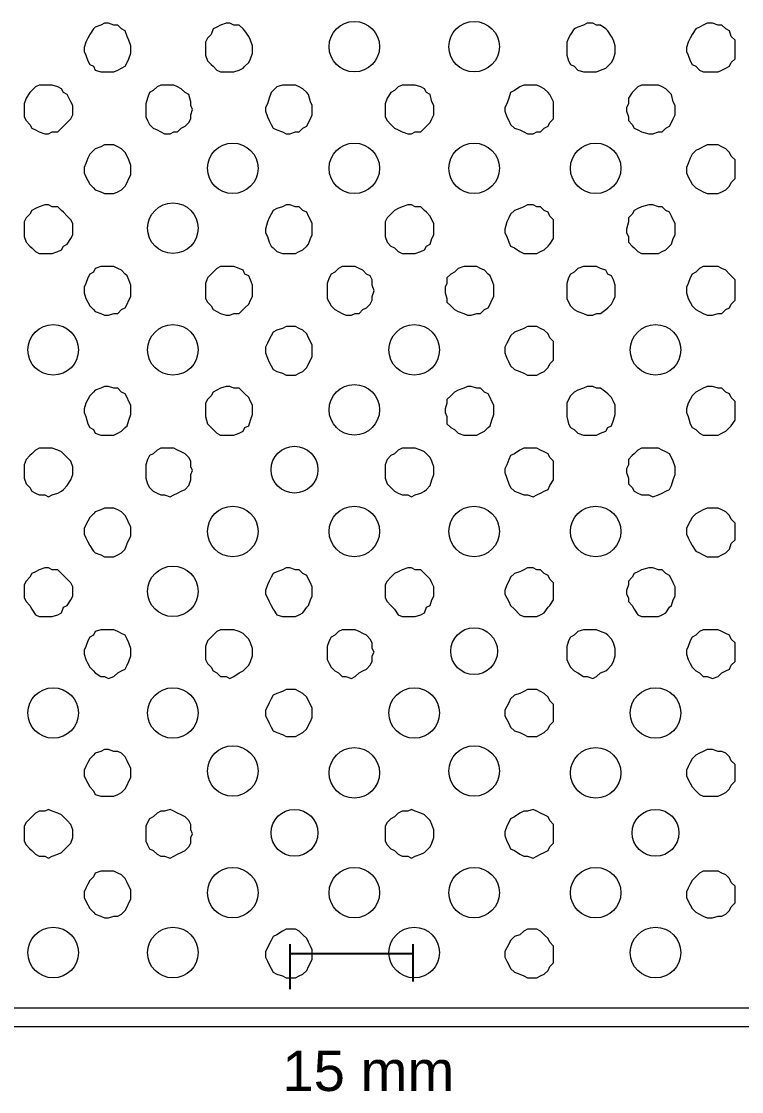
# Model space of a CAD drawing. Header units: inches. Extents: x 0.13 to 4.47, y 0.19 to 3.07.
# Drawn here: x 3.7311 to 3.9099, y 0.9907 to 1.2562 of the extents above; entities that cross this region are included whole.
import ezdxf

# ---------------------------------------------------------------- set-up
doc = ezdxf.new("R2010")
doc.units = ezdxf.units.IN
doc.header["$MEASUREMENT"] = 0
for name, color, linetype in [('PDF_0', 7, 'Continuous'), ('PDF_PDF5_PDF12_PDF11_PROYECCION 2', 7, 'Continuous'), ('PDF_Texto', 7, 'Continuous')]:
    doc.layers.add(name, color=color, linetype=linetype)
doc.styles.add('PDF Arial', font='arial.ttf')

msp = doc.modelspace()

# ---------------------------------------------------------------- linework, layer by layer
at = {"layer": 'PDF_0', "lineweight": 25}
for points in [[(3.79771, 1.02725), (3.79771, 1.02493), (3.82836, 1.02493)], [(3.82836, 1.01796), (3.82836, 1.02493), (3.82836, 1.02725)], [(3.79771, 1.02493), (3.79771, 1.01611)]]:
    msp.add_lwpolyline(points, dxfattribs=at)
at = {"layer": 'PDF_PDF5_PDF12_PDF11_PROYECCION 2', "lineweight": 5}
for points in [[(3.75823, 1.24924), (3.75823, 1.25016), (3.75777, 1.25156), (3.75731, 1.25249), (3.75684, 1.25388), (3.75591, 1.25434), (3.75498, 1.25527), (3.75405, 1.25527), (3.75266, 1.25574), (3.75173, 1.25574), (3.7508, 1.25527), (3.74941, 1.25481), (3.74895, 1.25434), (3.74802, 1.25295), (3.74755, 1.25202), (3.74709, 1.25109), (3.74662, 1.2497), (3.74662, 1.24877), (3.74709, 1.24784), (3.74755, 1.24645), (3.74802, 1.24552), (3.74895, 1.24506), (3.74941, 1.24413), (3.7508, 1.24366), (3.75173, 1.24366), (3.75266, 1.24366), (3.75405, 1.24366), (3.75498, 1.24413), (3.75591, 1.24459), (3.75684, 1.24506), (3.75731, 1.24599), (3.75777, 1.24691), (3.75823, 1.24831)], [(3.78842, 1.24924), (3.78842, 1.25016), (3.78796, 1.25156), (3.78749, 1.25249), (3.78656, 1.25388), (3.7861, 1.25434), (3.78517, 1.25527), (3.78378, 1.25527), (3.78285, 1.25574), (3.78192, 1.25574), (3.78053, 1.25527), (3.7796, 1.25481), (3.77867, 1.25434), (3.7782, 1.25295), (3.77727, 1.25202), (3.77681, 1.25109), (3.77681, 1.2497), (3.77681, 1.24877), (3.77681, 1.24784), (3.77727, 1.24645), (3.7782, 1.24552), (3.77867, 1.24506), (3.7796, 1.24413), (3.78053, 1.24366), (3.78192, 1.24366), (3.78285, 1.24366), (3.78378, 1.24366), (3.78517, 1.24413), (3.7861, 1.24459), (3.78656, 1.24506), (3.78749, 1.24599), (3.78796, 1.24691), (3.78842, 1.24831)], [(3.87851, 1.24924), (3.87851, 1.25016), (3.87805, 1.25156), (3.87759, 1.25249), (3.87666, 1.25388), (3.87619, 1.25434), (3.8748, 1.25527), (3.87387, 1.25527), (3.87294, 1.25574), (3.87155, 1.25574), (3.87062, 1.25527), (3.86923, 1.25481), (3.8683, 1.25434), (3.86737, 1.25295), (3.8669, 1.25202), (3.86644, 1.25109), (3.86644, 1.2497), (3.86644, 1.24877), (3.86644, 1.24784), (3.8669, 1.24645), (3.86737, 1.24552), (3.8683, 1.24506), (3.86923, 1.24413), (3.87062, 1.24366), (3.87155, 1.24366), (3.87294, 1.24366), (3.87387, 1.24366), (3.8748, 1.24413), (3.87619, 1.24459), (3.87666, 1.24506), (3.87759, 1.24599), (3.87805, 1.24691), (3.87851, 1.24831)], [(3.90824, 1.24924), (3.90824, 1.25016), (3.90824, 1.25156), (3.90731, 1.25249), (3.90684, 1.25388), (3.90591, 1.25434), (3.90498, 1.25527), (3.90406, 1.25527), (3.90266, 1.25574), (3.90127, 1.25574), (3.90034, 1.25527), (3.89941, 1.25481), (3.89848, 1.25434), (3.89755, 1.25295), (3.89709, 1.25202), (3.89663, 1.25109), (3.89616, 1.2497), (3.89616, 1.24877), (3.89663, 1.24784), (3.89709, 1.24645), (3.89755, 1.24552), (3.89848, 1.24506), (3.89941, 1.24413), (3.90034, 1.24366), (3.90127, 1.24366), (3.90266, 1.24366), (3.90406, 1.24366), (3.90498, 1.24413), (3.90591, 1.24459), (3.90684, 1.24506), (3.90731, 1.24599), (3.90824, 1.24691), (3.90824, 1.24831)], [(3.74384, 1.23438), (3.74384, 1.2353), (3.74337, 1.23623), (3.74244, 1.23809), (3.74152, 1.23855), (3.74105, 1.23948), (3.74012, 1.23995), (3.73873, 1.24041), (3.7378, 1.24041), (3.73687, 1.24041), (3.73548, 1.24041), (3.73455, 1.23995), (3.73362, 1.23902), (3.73316, 1.23855), (3.73223, 1.23716), (3.73176, 1.23577), (3.73176, 1.23484), (3.73176, 1.23391), (3.73176, 1.23252), (3.73223, 1.23159), (3.73316, 1.23066), (3.73362, 1.22973), (3.73455, 1.22927), (3.73548, 1.2288), (3.73687, 1.22834), (3.7378, 1.22834), (3.73873, 1.2288), (3.74012, 1.2288), (3.74105, 1.22973), (3.74152, 1.2302), (3.74244, 1.23112), (3.74337, 1.23205), (3.74384, 1.23298)], [(3.77356, 1.23438), (3.7731, 1.2353), (3.7731, 1.23623), (3.77263, 1.23809), (3.7717, 1.23855), (3.77077, 1.23948), (3.76984, 1.23995), (3.76892, 1.24041), (3.76799, 1.24041), (3.76659, 1.24041), (3.76566, 1.24041), (3.76474, 1.23995), (3.76381, 1.23902), (3.76288, 1.23855), (3.76241, 1.23716), (3.76195, 1.23577), (3.76195, 1.23484), (3.76195, 1.23391), (3.76195, 1.23252), (3.76241, 1.23159), (3.76288, 1.23066), (3.76381, 1.22973), (3.76474, 1.22927), (3.76566, 1.2288), (3.76659, 1.22834), (3.76799, 1.22834), (3.76892, 1.2288), (3.76984, 1.2288), (3.77077, 1.22973), (3.7717, 1.2302), (3.77263, 1.23112), (3.7731, 1.23205), (3.7731, 1.23298)], [(3.80328, 1.23438), (3.80328, 1.2353), (3.80282, 1.23623), (3.80235, 1.23809), (3.80189, 1.23855), (3.80096, 1.23948), (3.80003, 1.23995), (3.7991, 1.24041), (3.79771, 1.24041), (3.79678, 1.24041), (3.79585, 1.24041), (3.79446, 1.23995), (3.79353, 1.23902), (3.79306, 1.23855), (3.7926, 1.23716), (3.79214, 1.23577), (3.79167, 1.23484), (3.79167, 1.23391), (3.79214, 1.23252), (3.7926, 1.23159), (3.79306, 1.23066), (3.79353, 1.22973), (3.79446, 1.22927), (3.79585, 1.2288), (3.79678, 1.22834), (3.79771, 1.22834), (3.7991, 1.2288), (3.80003, 1.2288), (3.80096, 1.22973), (3.80189, 1.2302), (3.80235, 1.23112), (3.80282, 1.23205), (3.80328, 1.23298)], [(3.83347, 1.23438), (3.83347, 1.2353), (3.833, 1.23623), (3.83254, 1.23809), (3.83161, 1.23855), (3.83115, 1.23948), (3.83022, 1.23995), (3.82882, 1.24041), (3.82789, 1.24041), (3.82697, 1.24041), (3.82557, 1.24041), (3.82464, 1.23995), (3.82371, 1.23902), (3.82279, 1.23855), (3.82186, 1.23716), (3.82139, 1.23577), (3.82139, 1.23484), (3.82139, 1.23391), (3.82139, 1.23252), (3.82186, 1.23159), (3.82279, 1.23066), (3.82371, 1.22973), (3.82464, 1.22927), (3.82557, 1.2288), (3.82697, 1.22834), (3.82789, 1.22834), (3.82882, 1.2288), (3.83022, 1.2288), (3.83115, 1.22973), (3.83161, 1.2302), (3.83254, 1.23112), (3.833, 1.23205), (3.83347, 1.23298)], [(3.86319, 1.23438), (3.86319, 1.2353), (3.86319, 1.23623), (3.86226, 1.23809), (3.8618, 1.23855), (3.86087, 1.23948), (3.85994, 1.23995), (3.85901, 1.24041), (3.85808, 1.24041), (3.85669, 1.24041), (3.85576, 1.24041), (3.85483, 1.23995), (3.85344, 1.23902), (3.85251, 1.23855), (3.85204, 1.23716), (3.85158, 1.23577), (3.85111, 1.23484), (3.85111, 1.23391), (3.85158, 1.23252), (3.85204, 1.23159), (3.85251, 1.23066), (3.85344, 1.22973), (3.85483, 1.22927), (3.85576, 1.2288), (3.85669, 1.22834), (3.85808, 1.22834), (3.85901, 1.2288), (3.85994, 1.2288), (3.86087, 1.22973), (3.8618, 1.2302), (3.86226, 1.23112), (3.86319, 1.23205), (3.86319, 1.23298)], [(3.89337, 1.23438), (3.89337, 1.2353), (3.89291, 1.23623), (3.89245, 1.23809), (3.89198, 1.23855), (3.89105, 1.23948), (3.89012, 1.23995), (3.8892, 1.24041), (3.8878, 1.24041), (3.88687, 1.24041), (3.88502, 1.24041), (3.88409, 1.23995), (3.88316, 1.23902), (3.88269, 1.23855), (3.88176, 1.23716), (3.88176, 1.23577), (3.8813, 1.23484), (3.8813, 1.23391), (3.88176, 1.23252), (3.88176, 1.23159), (3.88269, 1.23066), (3.88316, 1.22973), (3.88409, 1.22927), (3.88502, 1.2288), (3.88687, 1.22834), (3.8878, 1.22834), (3.8892, 1.2288), (3.89012, 1.2288), (3.89105, 1.22973), (3.89198, 1.2302), (3.89245, 1.23112), (3.89291, 1.23205), (3.89337, 1.23298)], [(3.75823, 1.21905), (3.75823, 1.22044), (3.75777, 1.22184), (3.75731, 1.22277), (3.75684, 1.22369), (3.75591, 1.22462), (3.75498, 1.22509), (3.75405, 1.22555), (3.75266, 1.22555), (3.75173, 1.22555), (3.7508, 1.22509), (3.74941, 1.22462), (3.74895, 1.22416), (3.74802, 1.22323), (3.74755, 1.2223), (3.74709, 1.22091), (3.74662, 1.21998), (3.74662, 1.21859), (3.74709, 1.21766), (3.74755, 1.21673), (3.74802, 1.2158), (3.74895, 1.21487), (3.74941, 1.21441), (3.7508, 1.21394), (3.75173, 1.21348), (3.75266, 1.21348), (3.75405, 1.21348), (3.75498, 1.21394), (3.75591, 1.21441), (3.75684, 1.21533), (3.75731, 1.21626), (3.75777, 1.21719), (3.75823, 1.21812)], [(3.90824, 1.21905), (3.90824, 1.22044), (3.90824, 1.22184), (3.90731, 1.22277), (3.90684, 1.22369), (3.90591, 1.22462), (3.90498, 1.22509), (3.90406, 1.22555), (3.90266, 1.22555), (3.90127, 1.22555), (3.90034, 1.22509), (3.89941, 1.22462), (3.89848, 1.22416), (3.89755, 1.22323), (3.89709, 1.2223), (3.89663, 1.22091), (3.89616, 1.21998), (3.89616, 1.21859), (3.89663, 1.21766), (3.89709, 1.21673), (3.89755, 1.2158), (3.89848, 1.21487), (3.89941, 1.21441), (3.90034, 1.21394), (3.90127, 1.21348), (3.90266, 1.21348), (3.90406, 1.21348), (3.90498, 1.21394), (3.90591, 1.21441), (3.90684, 1.21533), (3.90731, 1.21626), (3.90824, 1.21719), (3.90824, 1.21812)], [(3.74384, 1.20419), (3.74384, 1.20605), (3.74337, 1.20698), (3.74244, 1.2079), (3.74152, 1.20883), (3.74105, 1.2093), (3.74012, 1.21023), (3.73873, 1.21023), (3.7378, 1.21069), (3.73687, 1.21069), (3.73548, 1.21023), (3.73455, 1.20976), (3.73362, 1.2093), (3.73316, 1.20837), (3.73223, 1.20744), (3.73176, 1.20651), (3.73176, 1.20465), (3.73176, 1.20372), (3.73176, 1.2028), (3.73223, 1.2014), (3.73316, 1.20047), (3.73362, 1.20001), (3.73455, 1.19908), (3.73548, 1.19862), (3.73687, 1.19862), (3.7378, 1.19862), (3.73873, 1.19862), (3.74012, 1.19908), (3.74105, 1.19955), (3.74152, 1.20047), (3.74244, 1.20094), (3.74337, 1.20233), (3.74384, 1.20326)], [(3.80328, 1.20419), (3.80328, 1.20605), (3.80282, 1.20698), (3.80235, 1.2079), (3.80189, 1.20883), (3.80096, 1.2093), (3.80003, 1.21023), (3.7991, 1.21023), (3.79771, 1.21069), (3.79678, 1.21069), (3.79585, 1.21023), (3.79446, 1.20976), (3.79353, 1.2093), (3.79306, 1.20837), (3.7926, 1.20744), (3.79214, 1.20651), (3.79167, 1.20465), (3.79167, 1.20372), (3.79214, 1.2028), (3.7926, 1.2014), (3.79306, 1.20047), (3.79353, 1.20001), (3.79446, 1.19908), (3.79585, 1.19862), (3.79678, 1.19862), (3.79771, 1.19862), (3.7991, 1.19862), (3.80003, 1.19908), (3.80096, 1.19955), (3.80189, 1.20047), (3.80235, 1.20094), (3.80282, 1.20233), (3.80328, 1.20326)], [(3.83347, 1.20419), (3.83347, 1.20605), (3.833, 1.20698), (3.83254, 1.2079), (3.83161, 1.20883), (3.83115, 1.2093), (3.83022, 1.21023), (3.82882, 1.21023), (3.82789, 1.21069), (3.82697, 1.21069), (3.82557, 1.21023), (3.82464, 1.20976), (3.82371, 1.2093), (3.82279, 1.20837), (3.82186, 1.20744), (3.82139, 1.20651), (3.82139, 1.20465), (3.82139, 1.20372), (3.82139, 1.2028), (3.82186, 1.2014), (3.82279, 1.20047), (3.82371, 1.20001), (3.82464, 1.19908), (3.82557, 1.19862), (3.82697, 1.19862), (3.82789, 1.19862), (3.82882, 1.19862), (3.83022, 1.19908), (3.83115, 1.19955), (3.83161, 1.20047), (3.83254, 1.20094), (3.833, 1.20233), (3.83347, 1.20326)], [(3.86319, 1.20419), (3.86319, 1.20605), (3.86319, 1.20698), (3.86226, 1.2079), (3.8618, 1.20883), (3.86087, 1.2093), (3.85994, 1.21023), (3.85901, 1.21023), (3.85808, 1.21069), (3.85669, 1.21069), (3.85576, 1.21023), (3.85483, 1.20976), (3.85344, 1.2093), (3.85251, 1.20837), (3.85204, 1.20744), (3.85158, 1.20651), (3.85111, 1.20465), (3.85111, 1.20372), (3.85158, 1.2028), (3.85204, 1.2014), (3.85251, 1.20047), (3.85344, 1.20001), (3.85483, 1.19908), (3.85576, 1.19862), (3.85669, 1.19862), (3.85808, 1.19862), (3.85901, 1.19862), (3.85994, 1.19908), (3.86087, 1.19955), (3.8618, 1.20047), (3.86226, 1.20094), (3.86319, 1.20233), (3.86319, 1.20326)], [(3.89337, 1.20419), (3.89337, 1.20605), (3.89291, 1.20698), (3.89245, 1.2079), (3.89198, 1.20883), (3.89105, 1.2093), (3.89012, 1.21023), (3.8892, 1.21023), (3.8878, 1.21069), (3.88687, 1.21069), (3.88502, 1.21023), (3.88409, 1.20976), (3.88316, 1.2093), (3.88269, 1.20837), (3.88176, 1.20744), (3.88176, 1.20651), (3.8813, 1.20465), (3.8813, 1.20372), (3.88176, 1.2028), (3.88176, 1.2014), (3.88269, 1.20047), (3.88316, 1.20001), (3.88409, 1.19908), (3.88502, 1.19862), (3.88687, 1.19862), (3.8878, 1.19862), (3.8892, 1.19862), (3.89012, 1.19908), (3.89105, 1.19955), (3.89198, 1.20047), (3.89245, 1.20094), (3.89291, 1.20233), (3.89337, 1.20326)], [(3.75823, 1.18933), (3.75823, 1.19072), (3.75777, 1.19211), (3.75731, 1.19304), (3.75684, 1.19351), (3.75591, 1.19444), (3.75498, 1.1949), (3.75405, 1.19537), (3.75266, 1.19537), (3.75173, 1.19537), (3.7508, 1.19537), (3.74941, 1.1949), (3.74895, 1.19397), (3.74802, 1.19351), (3.74755, 1.19258), (3.74709, 1.19119), (3.74662, 1.19026), (3.74662, 1.18886), (3.74709, 1.18747), (3.74755, 1.18654), (3.74802, 1.18561), (3.74895, 1.18468), (3.74941, 1.18422), (3.7508, 1.18376), (3.75173, 1.18329), (3.75266, 1.18329), (3.75405, 1.18376), (3.75498, 1.18376), (3.75591, 1.18468), (3.75684, 1.18515), (3.75731, 1.18608), (3.75777, 1.18701), (3.75823, 1.18794)], [(3.78842, 1.18933), (3.78842, 1.19072), (3.78796, 1.19211), (3.78749, 1.19304), (3.78656, 1.19351), (3.7861, 1.19444), (3.78517, 1.1949), (3.78378, 1.19537), (3.78285, 1.19537), (3.78192, 1.19537), (3.78053, 1.19537), (3.7796, 1.1949), (3.77867, 1.19397), (3.7782, 1.19351), (3.77727, 1.19258), (3.77681, 1.19119), (3.77681, 1.19026), (3.77681, 1.18886), (3.77681, 1.18747), (3.77727, 1.18654), (3.7782, 1.18561), (3.77867, 1.18468), (3.7796, 1.18422), (3.78053, 1.18376), (3.78192, 1.18329), (3.78285, 1.18329), (3.78378, 1.18376), (3.78517, 1.18376), (3.7861, 1.18468), (3.78656, 1.18515), (3.78749, 1.18608), (3.78796, 1.18701), (3.78842, 1.18794)], [(3.81861, 1.18933), (3.81814, 1.19072), (3.81814, 1.19211), (3.81768, 1.19304), (3.81675, 1.19351), (3.81582, 1.19444), (3.81489, 1.1949), (3.81396, 1.19537), (3.81303, 1.19537), (3.81164, 1.19537), (3.81071, 1.19537), (3.80978, 1.1949), (3.80885, 1.19397), (3.80793, 1.19351), (3.80746, 1.19258), (3.807, 1.19119), (3.807, 1.19026), (3.807, 1.18886), (3.807, 1.18747), (3.80746, 1.18654), (3.80793, 1.18561), (3.80885, 1.18468), (3.80978, 1.18422), (3.81071, 1.18376), (3.81164, 1.18329), (3.81303, 1.18329), (3.81396, 1.18376), (3.81489, 1.18376), (3.81582, 1.18468), (3.81675, 1.18515), (3.81768, 1.18608), (3.81814, 1.18701), (3.81814, 1.18794)], [(3.84833, 1.18933), (3.84833, 1.19072), (3.84786, 1.19211), (3.8474, 1.19304), (3.84693, 1.19351), (3.84601, 1.19444), (3.84508, 1.1949), (3.84415, 1.19537), (3.84276, 1.19537), (3.84183, 1.19537), (3.8409, 1.19537), (3.8395, 1.1949), (3.83858, 1.19397), (3.83765, 1.19351), (3.83672, 1.19258), (3.83672, 1.19119), (3.83625, 1.19026), (3.83625, 1.18886), (3.83672, 1.18747), (3.83672, 1.18654), (3.83765, 1.18561), (3.83858, 1.18468), (3.8395, 1.18422), (3.8409, 1.18376), (3.84183, 1.18329), (3.84276, 1.18329), (3.84415, 1.18376), (3.84508, 1.18376), (3.84601, 1.18468), (3.84693, 1.18515), (3.8474, 1.18608), (3.84786, 1.18701), (3.84833, 1.18794)], [(3.87851, 1.18933), (3.87851, 1.19072), (3.87805, 1.19211), (3.87759, 1.19304), (3.87666, 1.19351), (3.87619, 1.19444), (3.8748, 1.1949), (3.87387, 1.19537), (3.87294, 1.19537), (3.87155, 1.19537), (3.87062, 1.19537), (3.86923, 1.1949), (3.8683, 1.19397), (3.86737, 1.19351), (3.8669, 1.19258), (3.86644, 1.19119), (3.86644, 1.19026), (3.86644, 1.18886), (3.86644, 1.18747), (3.8669, 1.18654), (3.86737, 1.18561), (3.8683, 1.18468), (3.86923, 1.18422), (3.87062, 1.18376), (3.87155, 1.18329), (3.87294, 1.18329), (3.87387, 1.18376), (3.8748, 1.18376), (3.87619, 1.18468), (3.87666, 1.18515), (3.87759, 1.18608), (3.87805, 1.18701), (3.87851, 1.18794)], [(3.90824, 1.18933), (3.90824, 1.19072), (3.90824, 1.19211), (3.90731, 1.19304), (3.90684, 1.19351), (3.90591, 1.19444), (3.90498, 1.1949), (3.90406, 1.19537), (3.90266, 1.19537), (3.90127, 1.19537), (3.90034, 1.19537), (3.89941, 1.1949), (3.89848, 1.19397), (3.89755, 1.19351), (3.89709, 1.19258), (3.89663, 1.19119), (3.89616, 1.19026), (3.89616, 1.18886), (3.89663, 1.18747), (3.89709, 1.18654), (3.89755, 1.18561), (3.89848, 1.18468), (3.89941, 1.18422), (3.90034, 1.18376), (3.90127, 1.18329), (3.90266, 1.18329), (3.90406, 1.18376), (3.90498, 1.18376), (3.90591, 1.18468), (3.90684, 1.18515), (3.90731, 1.18608), (3.90824, 1.18701), (3.90824, 1.18794)], [(3.80328, 1.17493), (3.80328, 1.17586), (3.80282, 1.17679), (3.80235, 1.17772), (3.80189, 1.17865), (3.80096, 1.17958), (3.80003, 1.18004), (3.7991, 1.1805), (3.79771, 1.1805), (3.79678, 1.1805), (3.79585, 1.18004), (3.79446, 1.17958), (3.79353, 1.17911), (3.79306, 1.17818), (3.7926, 1.17725), (3.79214, 1.17633), (3.79167, 1.1754), (3.79167, 1.174), (3.79214, 1.17261), (3.7926, 1.17168), (3.79306, 1.17075), (3.79353, 1.16982), (3.79446, 1.16936), (3.79585, 1.16889), (3.79678, 1.16843), (3.79771, 1.16843), (3.7991, 1.16843), (3.80003, 1.16889), (3.80096, 1.16936), (3.80189, 1.17029), (3.80235, 1.17122), (3.80282, 1.17215), (3.80328, 1.17307)], [(3.86319, 1.17493), (3.86319, 1.17586), (3.86319, 1.17679), (3.86226, 1.17772), (3.8618, 1.17865), (3.86087, 1.17958), (3.85994, 1.18004), (3.85901, 1.1805), (3.85808, 1.1805), (3.85669, 1.1805), (3.85576, 1.18004), (3.85483, 1.17958), (3.85344, 1.17911), (3.85251, 1.17818), (3.85204, 1.17725), (3.85158, 1.17633), (3.85111, 1.1754), (3.85111, 1.174), (3.85158, 1.17261), (3.85204, 1.17168), (3.85251, 1.17075), (3.85344, 1.16982), (3.85483, 1.16936), (3.85576, 1.16889), (3.85669, 1.16843), (3.85808, 1.16843), (3.85901, 1.16843), (3.85994, 1.16889), (3.86087, 1.16936), (3.8618, 1.17029), (3.86226, 1.17122), (3.86319, 1.17215), (3.86319, 1.17307)], [(3.75823, 1.15961), (3.75823, 1.161), (3.75777, 1.16193), (3.75731, 1.16286), (3.75684, 1.16379), (3.75591, 1.16425), (3.75498, 1.16518), (3.75405, 1.16518), (3.75266, 1.16564), (3.75173, 1.16564), (3.7508, 1.16518), (3.74941, 1.16472), (3.74895, 1.16425), (3.74802, 1.16332), (3.74755, 1.16239), (3.74709, 1.16146), (3.74662, 1.16007), (3.74662, 1.15914), (3.74709, 1.15821), (3.74755, 1.15636), (3.74802, 1.15543), (3.74895, 1.15496), (3.74941, 1.15403), (3.7508, 1.15357), (3.75173, 1.15357), (3.75266, 1.15357), (3.75405, 1.15357), (3.75498, 1.15403), (3.75591, 1.1545), (3.75684, 1.15543), (3.75731, 1.15589), (3.75777, 1.15728), (3.75823, 1.15868)], [(3.78842, 1.15961), (3.78842, 1.161), (3.78796, 1.16193), (3.78749, 1.16286), (3.78656, 1.16379), (3.7861, 1.16425), (3.78517, 1.16518), (3.78378, 1.16518), (3.78285, 1.16564), (3.78192, 1.16564), (3.78053, 1.16518), (3.7796, 1.16472), (3.77867, 1.16425), (3.7782, 1.16332), (3.77727, 1.16239), (3.77681, 1.16146), (3.77681, 1.16007), (3.77681, 1.15914), (3.77681, 1.15821), (3.77727, 1.15636), (3.7782, 1.15543), (3.77867, 1.15496), (3.7796, 1.15403), (3.78053, 1.15357), (3.78192, 1.15357), (3.78285, 1.15357), (3.78378, 1.15357), (3.78517, 1.15403), (3.7861, 1.1545), (3.78656, 1.15543), (3.78749, 1.15589), (3.78796, 1.15728), (3.78842, 1.15868)], [(3.84833, 1.15961), (3.84833, 1.161), (3.84786, 1.16193), (3.8474, 1.16286), (3.84693, 1.16379), (3.84601, 1.16425), (3.84508, 1.16518), (3.84415, 1.16518), (3.84276, 1.16564), (3.84183, 1.16564), (3.8409, 1.16518), (3.8395, 1.16472), (3.83858, 1.16425), (3.83765, 1.16332), (3.83672, 1.16239), (3.83672, 1.16146), (3.83625, 1.16007), (3.83625, 1.15914), (3.83672, 1.15821), (3.83672, 1.15636), (3.83765, 1.15543), (3.83858, 1.15496), (3.8395, 1.15403), (3.8409, 1.15357), (3.84183, 1.15357), (3.84276, 1.15357), (3.84415, 1.15357), (3.84508, 1.15403), (3.84601, 1.1545), (3.84693, 1.15543), (3.8474, 1.15589), (3.84786, 1.15728), (3.84833, 1.15868)], [(3.87851, 1.15961), (3.87851, 1.161), (3.87805, 1.16193), (3.87759, 1.16286), (3.87666, 1.16379), (3.87619, 1.16425), (3.8748, 1.16518), (3.87387, 1.16518), (3.87294, 1.16564), (3.87155, 1.16564), (3.87062, 1.16518), (3.86923, 1.16472), (3.8683, 1.16425), (3.86737, 1.16332), (3.8669, 1.16239), (3.86644, 1.16146), (3.86644, 1.16007), (3.86644, 1.15914), (3.86644, 1.15821), (3.8669, 1.15636), (3.86737, 1.15543), (3.8683, 1.15496), (3.86923, 1.15403), (3.87062, 1.15357), (3.87155, 1.15357), (3.87294, 1.15357), (3.87387, 1.15357), (3.8748, 1.15403), (3.87619, 1.1545), (3.87666, 1.15543), (3.87759, 1.15589), (3.87805, 1.15728), (3.87851, 1.15868)], [(3.90824, 1.15961), (3.90824, 1.161), (3.90824, 1.16193), (3.90731, 1.16286), (3.90684, 1.16379), (3.90591, 1.16425), (3.90498, 1.16518), (3.90406, 1.16518), (3.90266, 1.16564), (3.90127, 1.16564), (3.90034, 1.16518), (3.89941, 1.16472), (3.89848, 1.16425), (3.89755, 1.16332), (3.89709, 1.16239), (3.89663, 1.16146), (3.89616, 1.16007), (3.89616, 1.15914), (3.89663, 1.15821), (3.89709, 1.15636), (3.89755, 1.15543), (3.89848, 1.15496), (3.89941, 1.15403), (3.90034, 1.15357), (3.90127, 1.15357), (3.90266, 1.15357), (3.90406, 1.15357), (3.90498, 1.15403), (3.90591, 1.1545), (3.90684, 1.15543), (3.90731, 1.15589), (3.90824, 1.15728), (3.90824, 1.15868)], [(3.74384, 1.14475), (3.74384, 1.14567), (3.74337, 1.14707), (3.74244, 1.148), (3.74152, 1.14893), (3.74105, 1.14939), (3.74012, 1.14985), (3.73873, 1.15032), (3.7378, 1.15032), (3.73687, 1.15032), (3.73548, 1.15032), (3.73455, 1.14985), (3.73362, 1.14893), (3.73316, 1.14846), (3.73223, 1.14753), (3.73176, 1.14614), (3.73176, 1.14521), (3.73176, 1.14428), (3.73176, 1.14289), (3.73223, 1.1415), (3.73316, 1.14057), (3.73362, 1.13964), (3.73455, 1.13917), (3.73548, 1.13871), (3.73687, 1.13871), (3.7378, 1.13824), (3.73873, 1.13871), (3.74012, 1.13917), (3.74105, 1.13964), (3.74152, 1.1401), (3.74244, 1.14103), (3.74337, 1.14242), (3.74384, 1.14382)], [(3.77356, 1.14475), (3.7731, 1.14567), (3.7731, 1.14707), (3.77263, 1.148), (3.7717, 1.14893), (3.77077, 1.14939), (3.76984, 1.14985), (3.76892, 1.15032), (3.76799, 1.15032), (3.76659, 1.15032), (3.76566, 1.15032), (3.76474, 1.14985), (3.76381, 1.14893), (3.76288, 1.14846), (3.76241, 1.14753), (3.76195, 1.14614), (3.76195, 1.14521), (3.76195, 1.14428), (3.76195, 1.14289), (3.76241, 1.1415), (3.76288, 1.14057), (3.76381, 1.13964), (3.76474, 1.13917), (3.76566, 1.13871), (3.76659, 1.13871), (3.76799, 1.13824), (3.76892, 1.13871), (3.76984, 1.13917), (3.77077, 1.13964), (3.7717, 1.1401), (3.77263, 1.14103), (3.7731, 1.14242), (3.7731, 1.14382)], [(3.83347, 1.14475), (3.83347, 1.14567), (3.833, 1.14707), (3.83254, 1.148), (3.83161, 1.14893), (3.83115, 1.14939), (3.83022, 1.14985), (3.82882, 1.15032), (3.82789, 1.15032), (3.82697, 1.15032), (3.82557, 1.15032), (3.82464, 1.14985), (3.82371, 1.14893), (3.82279, 1.14846), (3.82186, 1.14753), (3.82139, 1.14614), (3.82139, 1.14521), (3.82139, 1.14428), (3.82139, 1.14289), (3.82186, 1.1415), (3.82279, 1.14057), (3.82371, 1.13964), (3.82464, 1.13917), (3.82557, 1.13871), (3.82697, 1.13871), (3.82789, 1.13824), (3.82882, 1.13871), (3.83022, 1.13917), (3.83115, 1.13964), (3.83161, 1.1401), (3.83254, 1.14103), (3.833, 1.14242), (3.83347, 1.14382)], [(3.86319, 1.14475), (3.86319, 1.14567), (3.86319, 1.14707), (3.86226, 1.148), (3.8618, 1.14893), (3.86087, 1.14939), (3.85994, 1.14985), (3.85901, 1.15032), (3.85808, 1.15032), (3.85669, 1.15032), (3.85576, 1.15032), (3.85483, 1.14985), (3.85344, 1.14893), (3.85251, 1.14846), (3.85204, 1.14753), (3.85158, 1.14614), (3.85111, 1.14521), (3.85111, 1.14428), (3.85158, 1.14289), (3.85204, 1.1415), (3.85251, 1.14057), (3.85344, 1.13964), (3.85483, 1.13917), (3.85576, 1.13871), (3.85669, 1.13871), (3.85808, 1.13824), (3.85901, 1.13871), (3.85994, 1.13917), (3.86087, 1.13964), (3.8618, 1.1401), (3.86226, 1.14103), (3.86319, 1.14242), (3.86319, 1.14382)], [(3.89337, 1.14475), (3.89337, 1.14567), (3.89291, 1.14707), (3.89245, 1.148), (3.89198, 1.14893), (3.89105, 1.14939), (3.89012, 1.14985), (3.8892, 1.15032), (3.8878, 1.15032), (3.88687, 1.15032), (3.88502, 1.15032), (3.88409, 1.14985), (3.88316, 1.14893), (3.88269, 1.14846), (3.88176, 1.14753), (3.88176, 1.14614), (3.8813, 1.14521), (3.8813, 1.14428), (3.88176, 1.14289), (3.88176, 1.1415), (3.88269, 1.14057), (3.88316, 1.13964), (3.88409, 1.13917), (3.88502, 1.13871), (3.88687, 1.13871), (3.8878, 1.13824), (3.8892, 1.13871), (3.89012, 1.13917), (3.89105, 1.13964), (3.89198, 1.1401), (3.89245, 1.14103), (3.89291, 1.14242), (3.89337, 1.14382)], [(3.75823, 1.12989), (3.75823, 1.13081), (3.75777, 1.13174), (3.75731, 1.13267), (3.75684, 1.1336), (3.75591, 1.13453), (3.75498, 1.13499), (3.75405, 1.13546), (3.75266, 1.13546), (3.75173, 1.13546), (3.7508, 1.13499), (3.74941, 1.13453), (3.74895, 1.13406), (3.74802, 1.13314), (3.74755, 1.13221), (3.74709, 1.13128), (3.74662, 1.13035), (3.74662, 1.12896), (3.74709, 1.12803), (3.74755, 1.1271), (3.74802, 1.12617), (3.74895, 1.12478), (3.74941, 1.12431), (3.7508, 1.12385), (3.75173, 1.12338), (3.75266, 1.12338), (3.75405, 1.12338), (3.75498, 1.12385), (3.75591, 1.12431), (3.75684, 1.12524), (3.75731, 1.12663), (3.75777, 1.12756), (3.75823, 1.12849)], [(3.90824, 1.12989), (3.90824, 1.13081), (3.90824, 1.13174), (3.90731, 1.13267), (3.90684, 1.1336), (3.90591, 1.13453), (3.90498, 1.13499), (3.90406, 1.13546), (3.90266, 1.13546), (3.90127, 1.13546), (3.90034, 1.13499), (3.89941, 1.13453), (3.89848, 1.13406), (3.89755, 1.13314), (3.89709, 1.13221), (3.89663, 1.13128), (3.89616, 1.13035), (3.89616, 1.12896), (3.89663, 1.12803), (3.89709, 1.1271), (3.89755, 1.12617), (3.89848, 1.12478), (3.89941, 1.12431), (3.90034, 1.12385), (3.90127, 1.12338), (3.90266, 1.12338), (3.90406, 1.12338), (3.90498, 1.12385), (3.90591, 1.12431), (3.90684, 1.12524), (3.90731, 1.12663), (3.90824, 1.12756), (3.90824, 1.12849)], [(3.74384, 1.11456), (3.74384, 1.11595), (3.74337, 1.11688), (3.74244, 1.11781), (3.74152, 1.11874), (3.74105, 1.1192), (3.74012, 1.12013), (3.73873, 1.12013), (3.7378, 1.1206), (3.73687, 1.1206), (3.73548, 1.12013), (3.73455, 1.11967), (3.73362, 1.1192), (3.73316, 1.11828), (3.73223, 1.11735), (3.73176, 1.11642), (3.73176, 1.11502), (3.73176, 1.1141), (3.73176, 1.11317), (3.73223, 1.11224), (3.73316, 1.11131), (3.73362, 1.11038), (3.73455, 1.10899), (3.73548, 1.10852), (3.73687, 1.10852), (3.7378, 1.10852), (3.73873, 1.10852), (3.74012, 1.10899), (3.74105, 1.10945), (3.74152, 1.11084), (3.74244, 1.11131), (3.74337, 1.1127), (3.74384, 1.11363)], [(3.80328, 1.11456), (3.80328, 1.11595), (3.80282, 1.11688), (3.80235, 1.11781), (3.80189, 1.11874), (3.80096, 1.1192), (3.80003, 1.12013), (3.7991, 1.12013), (3.79771, 1.1206), (3.79678, 1.1206), (3.79585, 1.12013), (3.79446, 1.11967), (3.79353, 1.1192), (3.79306, 1.11828), (3.7926, 1.11735), (3.79214, 1.11642), (3.79167, 1.11502), (3.79167, 1.1141), (3.79214, 1.11317), (3.7926, 1.11224), (3.79306, 1.11131), (3.79353, 1.11038), (3.79446, 1.10899), (3.79585, 1.10852), (3.79678, 1.10852), (3.79771, 1.10852), (3.7991, 1.10852), (3.80003, 1.10899), (3.80096, 1.10945), (3.80189, 1.11084), (3.80235, 1.11131), (3.80282, 1.1127), (3.80328, 1.11363)], [(3.83347, 1.11456), (3.83347, 1.11595), (3.833, 1.11688), (3.83254, 1.11781), (3.83161, 1.11874), (3.83115, 1.1192), (3.83022, 1.12013), (3.82882, 1.12013), (3.82789, 1.1206), (3.82697, 1.1206), (3.82557, 1.12013), (3.82464, 1.11967), (3.82371, 1.1192), (3.82279, 1.11828), (3.82186, 1.11735), (3.82139, 1.11642), (3.82139, 1.11502), (3.82139, 1.1141), (3.82139, 1.11317), (3.82186, 1.11224), (3.82279, 1.11131), (3.82371, 1.11038), (3.82464, 1.10899), (3.82557, 1.10852), (3.82697, 1.10852), (3.82789, 1.10852), (3.82882, 1.10852), (3.83022, 1.10899), (3.83115, 1.10945), (3.83161, 1.11084), (3.83254, 1.11131), (3.833, 1.1127), (3.83347, 1.11363)], [(3.86319, 1.11456), (3.86319, 1.11595), (3.86319, 1.11688), (3.86226, 1.11781), (3.8618, 1.11874), (3.86087, 1.1192), (3.85994, 1.12013), (3.85901, 1.12013), (3.85808, 1.1206), (3.85669, 1.1206), (3.85576, 1.12013), (3.85483, 1.11967), (3.85344, 1.1192), (3.85251, 1.11828), (3.85204, 1.11735), (3.85158, 1.11642), (3.85111, 1.11502), (3.85111, 1.1141), (3.85158, 1.11317), (3.85204, 1.11224), (3.85251, 1.11131), (3.85344, 1.11038), (3.85483, 1.10899), (3.85576, 1.10852), (3.85669, 1.10852), (3.85808, 1.10852), (3.85901, 1.10852), (3.85994, 1.10899), (3.86087, 1.10945), (3.8618, 1.11084), (3.86226, 1.11131), (3.86319, 1.1127), (3.86319, 1.11363)], [(3.89337, 1.11456), (3.89337, 1.11595), (3.89291, 1.11688), (3.89245, 1.11781), (3.89198, 1.11874), (3.89105, 1.1192), (3.89012, 1.12013), (3.8892, 1.12013), (3.8878, 1.1206), (3.88687, 1.1206), (3.88502, 1.12013), (3.88409, 1.11967), (3.88316, 1.1192), (3.88269, 1.11828), (3.88176, 1.11735), (3.88176, 1.11642), (3.8813, 1.11502), (3.8813, 1.1141), (3.88176, 1.11317), (3.88176, 1.11224), (3.88269, 1.11131), (3.88316, 1.11038), (3.88409, 1.10899), (3.88502, 1.10852), (3.88687, 1.10852), (3.8878, 1.10852), (3.8892, 1.10852), (3.89012, 1.10899), (3.89105, 1.10945), (3.89198, 1.11084), (3.89245, 1.11131), (3.89291, 1.1127), (3.89337, 1.11363)], [(3.75823, 1.0997), (3.75823, 1.10063), (3.75777, 1.10202), (3.75731, 1.10295), (3.75684, 1.10388), (3.75591, 1.10434), (3.75498, 1.10481), (3.75405, 1.10527), (3.75266, 1.10527), (3.75173, 1.10527), (3.7508, 1.10527), (3.74941, 1.10481), (3.74895, 1.10388), (3.74802, 1.10341), (3.74755, 1.10249), (3.74709, 1.10109), (3.74662, 1.10016), (3.74662, 1.09923), (3.74709, 1.09784), (3.74755, 1.09691), (3.74802, 1.09598), (3.74895, 1.09506), (3.74941, 1.09459), (3.7508, 1.09366), (3.75173, 1.09366), (3.75266, 1.0932), (3.75405, 1.09366), (3.75498, 1.09459), (3.75591, 1.09506), (3.75684, 1.09552), (3.75731, 1.09645), (3.75777, 1.09738), (3.75823, 1.09877)], [(3.78842, 1.0997), (3.78842, 1.10063), (3.78796, 1.10202), (3.78749, 1.10295), (3.78656, 1.10388), (3.7861, 1.10434), (3.78517, 1.10481), (3.78378, 1.10527), (3.78285, 1.10527), (3.78192, 1.10527), (3.78053, 1.10527), (3.7796, 1.10481), (3.77867, 1.10388), (3.7782, 1.10341), (3.77727, 1.10249), (3.77681, 1.10109), (3.77681, 1.10016), (3.77681, 1.09923), (3.77681, 1.09784), (3.77727, 1.09691), (3.7782, 1.09598), (3.77867, 1.09506), (3.7796, 1.09459), (3.78053, 1.09366), (3.78192, 1.09366), (3.78285, 1.0932), (3.78378, 1.09366), (3.78517, 1.09459), (3.7861, 1.09506), (3.78656, 1.09552), (3.78749, 1.09645), (3.78796, 1.09738), (3.78842, 1.09877)], [(3.81861, 1.0997), (3.81814, 1.10063), (3.81814, 1.10202), (3.81768, 1.10295), (3.81675, 1.10388), (3.81582, 1.10434), (3.81489, 1.10481), (3.81396, 1.10527), (3.81303, 1.10527), (3.81164, 1.10527), (3.81071, 1.10527), (3.80978, 1.10481), (3.80885, 1.10388), (3.80793, 1.10341), (3.80746, 1.10249), (3.807, 1.10109), (3.807, 1.10016), (3.807, 1.09923), (3.807, 1.09784), (3.80746, 1.09691), (3.80793, 1.09598), (3.80885, 1.09506), (3.80978, 1.09459), (3.81071, 1.09366), (3.81164, 1.09366), (3.81303, 1.0932), (3.81396, 1.09366), (3.81489, 1.09459), (3.81582, 1.09506), (3.81675, 1.09552), (3.81768, 1.09645), (3.81814, 1.09738), (3.81814, 1.09877)], [(3.87851, 1.0997), (3.87851, 1.10063), (3.87805, 1.10202), (3.87759, 1.10295), (3.87666, 1.10388), (3.87619, 1.10434), (3.8748, 1.10481), (3.87387, 1.10527), (3.87294, 1.10527), (3.87155, 1.10527), (3.87062, 1.10527), (3.86923, 1.10481), (3.8683, 1.10388), (3.86737, 1.10341), (3.8669, 1.10249), (3.86644, 1.10109), (3.86644, 1.10016), (3.86644, 1.09923), (3.86644, 1.09784), (3.8669, 1.09691), (3.86737, 1.09598), (3.8683, 1.09506), (3.86923, 1.09459), (3.87062, 1.09366), (3.87155, 1.09366), (3.87294, 1.0932), (3.87387, 1.09366), (3.8748, 1.09459), (3.87619, 1.09506), (3.87666, 1.09552), (3.87759, 1.09645), (3.87805, 1.09738), (3.87851, 1.09877)], [(3.90824, 1.0997), (3.90824, 1.10063), (3.90824, 1.10202), (3.90731, 1.10295), (3.90684, 1.10388), (3.90591, 1.10434), (3.90498, 1.10481), (3.90406, 1.10527), (3.90266, 1.10527), (3.90127, 1.10527), (3.90034, 1.10527), (3.89941, 1.10481), (3.89848, 1.10388), (3.89755, 1.10341), (3.89709, 1.10249), (3.89663, 1.10109), (3.89616, 1.10016), (3.89616, 1.09923), (3.89663, 1.09784), (3.89709, 1.09691), (3.89755, 1.09598), (3.89848, 1.09506), (3.89941, 1.09459), (3.90034, 1.09366), (3.90127, 1.09366), (3.90266, 1.0932), (3.90406, 1.09366), (3.90498, 1.09459), (3.90591, 1.09506), (3.90684, 1.09552), (3.90731, 1.09645), (3.90824, 1.09738), (3.90824, 1.09877)], [(3.80328, 1.08484), (3.80328, 1.08577), (3.80282, 1.0867), (3.80235, 1.08762), (3.80189, 1.08855), (3.80096, 1.08948), (3.80003, 1.08995), (3.7991, 1.09041), (3.79771, 1.09041), (3.79678, 1.09041), (3.79585, 1.08995), (3.79446, 1.08948), (3.79353, 1.08902), (3.79306, 1.08809), (3.7926, 1.08716), (3.79214, 1.08623), (3.79167, 1.0853), (3.79167, 1.08391), (3.79214, 1.08298), (3.7926, 1.08205), (3.79306, 1.08112), (3.79353, 1.08019), (3.79446, 1.07973), (3.79585, 1.07927), (3.79678, 1.0788), (3.79771, 1.0788), (3.7991, 1.0788), (3.80003, 1.07927), (3.80096, 1.07973), (3.80189, 1.08066), (3.80235, 1.08159), (3.80282, 1.08252), (3.80328, 1.08345)], [(3.86319, 1.08484), (3.86319, 1.08577), (3.86319, 1.0867), (3.86226, 1.08762), (3.8618, 1.08855), (3.86087, 1.08948), (3.85994, 1.08995), (3.85901, 1.09041), (3.85808, 1.09041), (3.85669, 1.09041), (3.85576, 1.08995), (3.85483, 1.08948), (3.85344, 1.08902), (3.85251, 1.08809), (3.85204, 1.08716), (3.85158, 1.08623), (3.85111, 1.0853), (3.85111, 1.08391), (3.85158, 1.08298), (3.85204, 1.08205), (3.85251, 1.08112), (3.85344, 1.08019), (3.85483, 1.07973), (3.85576, 1.07927), (3.85669, 1.0788), (3.85808, 1.0788), (3.85901, 1.0788), (3.85994, 1.07927), (3.86087, 1.07973), (3.8618, 1.08066), (3.86226, 1.08159), (3.86319, 1.08252), (3.86319, 1.08345)], [(3.75823, 1.06951), (3.75823, 1.07091), (3.75777, 1.07184), (3.75731, 1.07276), (3.75684, 1.07369), (3.75591, 1.07462), (3.75498, 1.07509), (3.75405, 1.07509), (3.75266, 1.07555), (3.75173, 1.07555), (3.7508, 1.07509), (3.74941, 1.07462), (3.74895, 1.07416), (3.74802, 1.07323), (3.74755, 1.0723), (3.74709, 1.07137), (3.74662, 1.07044), (3.74662, 1.06905), (3.74709, 1.06812), (3.74755, 1.06719), (3.74802, 1.06626), (3.74895, 1.06533), (3.74941, 1.0644), (3.7508, 1.06394), (3.75173, 1.06394), (3.75266, 1.06394), (3.75405, 1.06394), (3.75498, 1.0644), (3.75591, 1.06487), (3.75684, 1.0658), (3.75731, 1.06673), (3.75777, 1.06766), (3.75823, 1.06858)], [(3.90824, 1.06951), (3.90824, 1.07091), (3.90824, 1.07184), (3.90731, 1.07276), (3.90684, 1.07369), (3.90591, 1.07462), (3.90498, 1.07509), (3.90406, 1.07509), (3.90266, 1.07555), (3.90127, 1.07555), (3.90034, 1.07509), (3.89941, 1.07462), (3.89848, 1.07416), (3.89755, 1.07323), (3.89709, 1.0723), (3.89663, 1.07137), (3.89616, 1.07044), (3.89616, 1.06905), (3.89663, 1.06812), (3.89709, 1.06719), (3.89755, 1.06626), (3.89848, 1.06533), (3.89941, 1.0644), (3.90034, 1.06394), (3.90127, 1.06394), (3.90266, 1.06394), (3.90406, 1.06394), (3.90498, 1.0644), (3.90591, 1.06487), (3.90684, 1.0658), (3.90731, 1.06673), (3.90824, 1.06766), (3.90824, 1.06858)], [(3.74384, 1.05465), (3.74384, 1.05558), (3.74337, 1.05697), (3.74244, 1.0579), (3.74152, 1.05883), (3.74105, 1.0593), (3.74012, 1.05976), (3.73873, 1.06023), (3.7378, 1.06069), (3.73687, 1.06023), (3.73548, 1.06023), (3.73455, 1.05976), (3.73362, 1.05883), (3.73316, 1.05837), (3.73223, 1.05744), (3.73176, 1.05651), (3.73176, 1.05512), (3.73176, 1.05419), (3.73176, 1.05279), (3.73223, 1.05187), (3.73316, 1.05094), (3.73362, 1.05047), (3.73455, 1.04954), (3.73548, 1.04908), (3.73687, 1.04908), (3.7378, 1.04862), (3.73873, 1.04908), (3.74012, 1.04954), (3.74105, 1.05001), (3.74152, 1.05047), (3.74244, 1.0514), (3.74337, 1.05233), (3.74384, 1.05372)], [(3.77356, 1.05465), (3.7731, 1.05558), (3.7731, 1.05697), (3.77263, 1.0579), (3.7717, 1.05883), (3.77077, 1.0593), (3.76984, 1.05976), (3.76892, 1.06023), (3.76799, 1.06069), (3.76659, 1.06023), (3.76566, 1.06023), (3.76474, 1.05976), (3.76381, 1.05883), (3.76288, 1.05837), (3.76241, 1.05744), (3.76195, 1.05651), (3.76195, 1.05512), (3.76195, 1.05419), (3.76195, 1.05279), (3.76241, 1.05187), (3.76288, 1.05094), (3.76381, 1.05047), (3.76474, 1.04954), (3.76566, 1.04908), (3.76659, 1.04908), (3.76799, 1.04862), (3.76892, 1.04908), (3.76984, 1.04954), (3.77077, 1.05001), (3.7717, 1.05047), (3.77263, 1.0514), (3.7731, 1.05233), (3.7731, 1.05372)], [(3.83347, 1.05465), (3.83347, 1.05558), (3.833, 1.05697), (3.83254, 1.0579), (3.83161, 1.05883), (3.83115, 1.0593), (3.83022, 1.05976), (3.82882, 1.06023), (3.82789, 1.06069), (3.82697, 1.06023), (3.82557, 1.06023), (3.82464, 1.05976), (3.82371, 1.05883), (3.82279, 1.05837), (3.82186, 1.05744), (3.82139, 1.05651), (3.82139, 1.05512), (3.82139, 1.05419), (3.82139, 1.05279), (3.82186, 1.05187), (3.82279, 1.05094), (3.82371, 1.05047), (3.82464, 1.04954), (3.82557, 1.04908), (3.82697, 1.04908), (3.82789, 1.04862), (3.82882, 1.04908), (3.83022, 1.04954), (3.83115, 1.05001), (3.83161, 1.05047), (3.83254, 1.0514), (3.833, 1.05233), (3.83347, 1.05372)], [(3.86319, 1.05465), (3.86319, 1.05558), (3.86319, 1.05697), (3.86226, 1.0579), (3.8618, 1.05883), (3.86087, 1.0593), (3.85994, 1.05976), (3.85901, 1.06023), (3.85808, 1.06069), (3.85669, 1.06023), (3.85576, 1.06023), (3.85483, 1.05976), (3.85344, 1.05883), (3.85251, 1.05837), (3.85204, 1.05744), (3.85158, 1.05651), (3.85111, 1.05512), (3.85111, 1.05419), (3.85158, 1.05279), (3.85204, 1.05187), (3.85251, 1.05094), (3.85344, 1.05047), (3.85483, 1.04954), (3.85576, 1.04908), (3.85669, 1.04908), (3.85808, 1.04862), (3.85901, 1.04908), (3.85994, 1.04954), (3.86087, 1.05001), (3.8618, 1.05047), (3.86226, 1.0514), (3.86319, 1.05233), (3.86319, 1.05372)], [(3.75823, 1.03979), (3.75823, 1.04072), (3.75777, 1.04165), (3.75731, 1.04258), (3.75684, 1.04351), (3.75591, 1.04444), (3.75498, 1.0449), (3.75405, 1.04536), (3.75266, 1.04536), (3.75173, 1.04536), (3.7508, 1.04536), (3.74941, 1.0449), (3.74895, 1.04397), (3.74802, 1.04304), (3.74755, 1.04211), (3.74709, 1.04118), (3.74662, 1.04026), (3.74662, 1.03886), (3.74709, 1.03793), (3.74755, 1.03701), (3.74802, 1.03608), (3.74895, 1.03515), (3.74941, 1.03468), (3.7508, 1.03422), (3.75173, 1.03375), (3.75266, 1.03375), (3.75405, 1.03422), (3.75498, 1.03422), (3.75591, 1.03468), (3.75684, 1.03561), (3.75731, 1.03654), (3.75777, 1.03747), (3.75823, 1.0384)], [(3.90824, 1.03979), (3.90824, 1.04072), (3.90824, 1.04165), (3.90731, 1.04258), (3.90684, 1.04351), (3.90591, 1.04444), (3.90498, 1.0449), (3.90406, 1.04536), (3.90266, 1.04536), (3.90127, 1.04536), (3.90034, 1.04536), (3.89941, 1.0449), (3.89848, 1.04397), (3.89755, 1.04304), (3.89709, 1.04211), (3.89663, 1.04118), (3.89616, 1.04026), (3.89616, 1.03886), (3.89663, 1.03793), (3.89709, 1.03701), (3.89755, 1.03608), (3.89848, 1.03515), (3.89941, 1.03468), (3.90034, 1.03422), (3.90127, 1.03375), (3.90266, 1.03375), (3.90406, 1.03422), (3.90498, 1.03422), (3.90591, 1.03468), (3.90684, 1.03561), (3.90731, 1.03654), (3.90824, 1.03747), (3.90824, 1.0384)], [(3.80328, 1.02447), (3.80328, 1.02586), (3.80282, 1.02679), (3.80235, 1.02772), (3.80189, 1.02865), (3.80096, 1.02957), (3.80003, 1.0305), (3.7991, 1.03097), (3.79771, 1.03097), (3.79678, 1.03097), (3.79585, 1.0305), (3.79446, 1.02957), (3.79353, 1.02911), (3.79306, 1.02818), (3.7926, 1.02725), (3.79214, 1.02632), (3.79167, 1.0254), (3.79167, 1.024), (3.79214, 1.02307), (3.7926, 1.02214), (3.79306, 1.02122), (3.79353, 1.02029), (3.79446, 1.01982), (3.79585, 1.01936), (3.79678, 1.01889), (3.79771, 1.01889), (3.7991, 1.01889), (3.80003, 1.01936), (3.80096, 1.01982), (3.80189, 1.02075), (3.80235, 1.02168), (3.80282, 1.02261), (3.80328, 1.02354)], [(3.86319, 1.02447), (3.86319, 1.02586), (3.86319, 1.02679), (3.86226, 1.02772), (3.8618, 1.02865), (3.86087, 1.02957), (3.85994, 1.0305), (3.85901, 1.03097), (3.85808, 1.03097), (3.85669, 1.03097), (3.85576, 1.0305), (3.85483, 1.02957), (3.85344, 1.02911), (3.85251, 1.02818), (3.85204, 1.02725), (3.85158, 1.02632), (3.85111, 1.0254), (3.85111, 1.024), (3.85158, 1.02307), (3.85204, 1.02214), (3.85251, 1.02122), (3.85344, 1.02029), (3.85483, 1.01982), (3.85576, 1.01936), (3.85669, 1.01889), (3.85808, 1.01889), (3.85901, 1.01889), (3.85994, 1.01936), (3.86087, 1.01982), (3.8618, 1.02075), (3.86226, 1.02168), (3.86319, 1.02261), (3.86319, 1.02354)]]:
    msp.add_lwpolyline(points, close=True, dxfattribs=at)
for points in [[(3.29476, 1.01146), (4.06335, 1.01146)], [(3.29476, 1.00682), (4.06335, 1.00682)]]:
    msp.add_lwpolyline(points, dxfattribs=at)
for centre, radius in [((3.81373, 1.24993), 0.00627), ((3.84345, 1.24993), 0.00627), ((3.78354, 1.21975), 0.00627), ((3.81373, 1.21975), 0.00627), ((3.84345, 1.21975), 0.00627), ((3.87364, 1.21975), 0.00627), ((3.76868, 1.20489), 0.00627), ((3.73896, 1.1747), 0.00627), ((3.76868, 1.1747), 0.00627), ((3.82859, 1.1747), 0.00627), ((3.8885, 1.1747), 0.00627), ((3.81373, 1.15984), 0.00627), ((3.79887, 1.14498), 0.00581), ((3.78354, 1.12965), 0.00627), ((3.81373, 1.12965), 0.00627), ((3.84345, 1.12965), 0.00627), ((3.87364, 1.12965), 0.00627), ((3.76868, 1.11479), 0.00627), ((3.84345, 1.09993), 0.00581), ((3.73896, 1.08461), 0.00627), ((3.76868, 1.08461), 0.00627), ((3.82859, 1.08461), 0.00627), ((3.8885, 1.08461), 0.00627), ((3.78354, 1.07021), 0.00627), ((3.81373, 1.06975), 0.00627), ((3.84345, 1.07021), 0.00627), ((3.87364, 1.06975), 0.00627), ((3.79887, 1.05488), 0.00581), ((3.8885, 1.05488), 0.00581), ((3.78354, 1.04002), 0.00627), ((3.81373, 1.04002), 0.00627), ((3.84345, 1.04002), 0.00627), ((3.87364, 1.04002), 0.00627), ((3.73896, 1.02516), 0.00627), ((3.76868, 1.02516), 0.00627), ((3.82859, 1.02516), 0.00627), ((3.8885, 1.02516), 0.00627)]:
    msp.add_circle(centre, radius, dxfattribs=at)

# ---------------------------------------------------------------- texts
at = {"layer": 'PDF_Texto', "insert": (3.79585, 0.99067), "char_height": 0.010001, "attachment_point": 7, "style": 'PDF Arial'}
msp.add_mtext('15 mm', dxfattribs=at)

doc.saveas('drawing.dxf')
